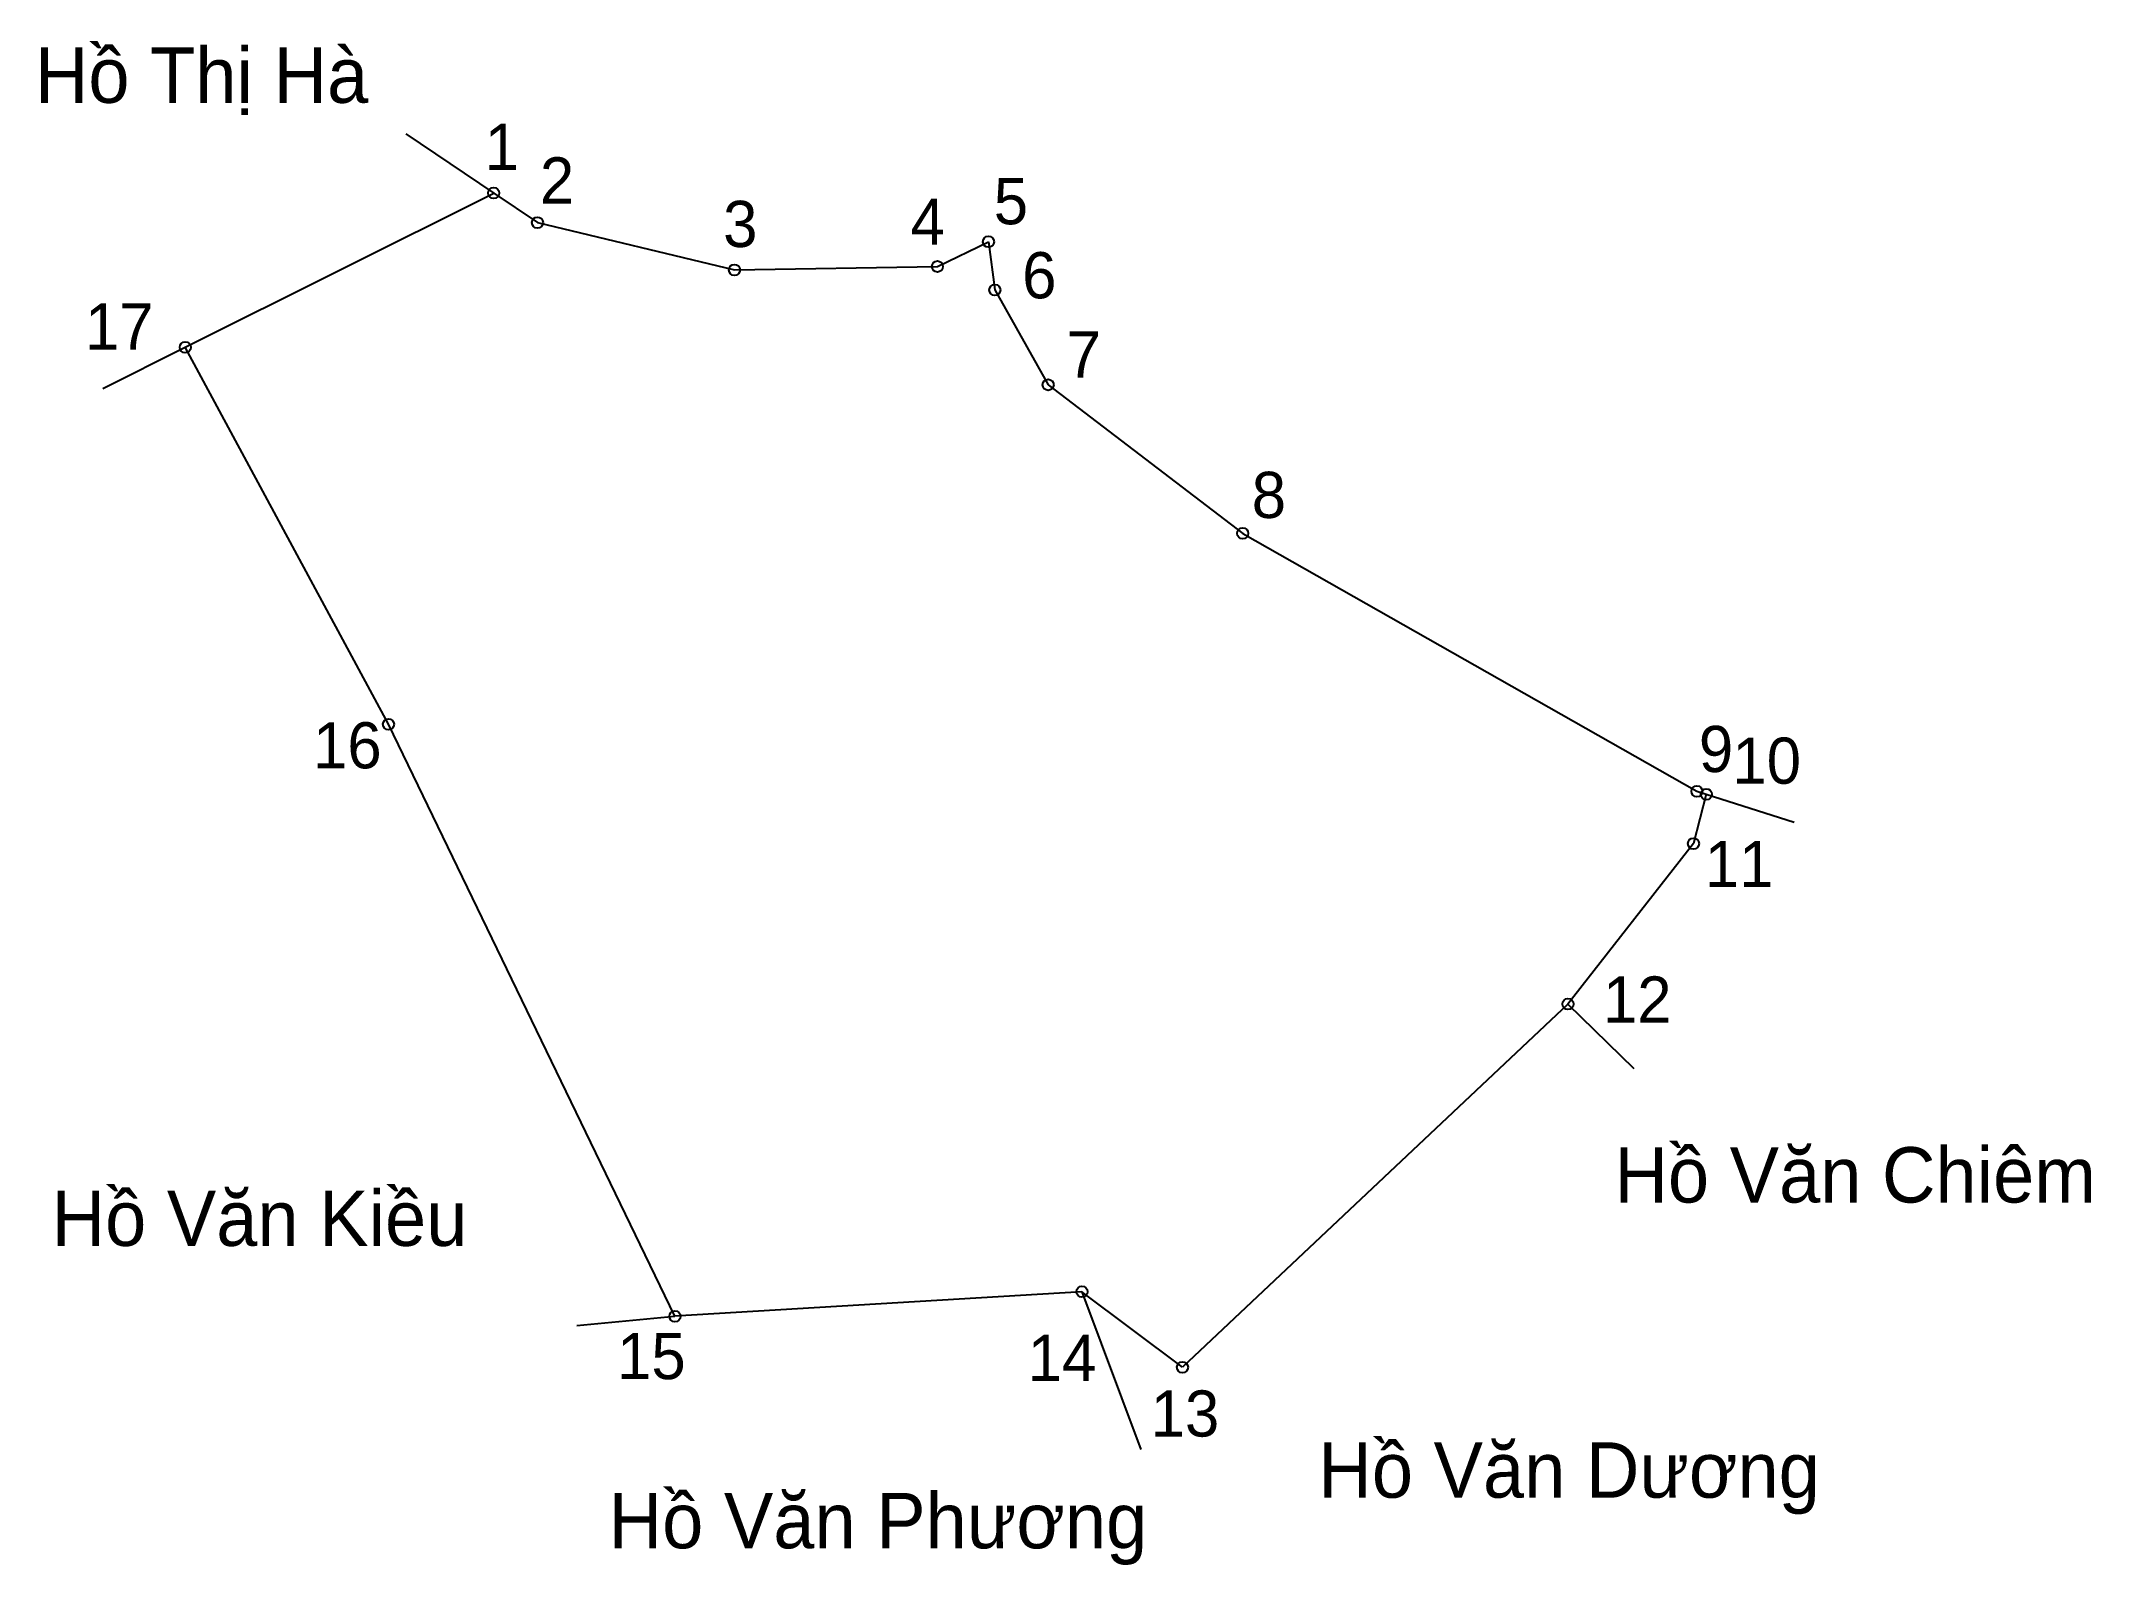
# Model space of a CAD drawing. Extents: x 547537 to 547682, y 1820932 to 1821039.
import ezdxf

# ---------------------------------------------------------------- set-up
doc = ezdxf.new("R2010")
doc.units = 0
for name, color, linetype in [('CanhThua', 7, 'Continuous'), ('MocDinhThua', 7, 'Continuous'), ('RauThua', 7, 'Continuous'), ('SoHieuDinhThua', 7, 'Continuous'), ('TenChuLanCan', 7, 'Continuous')]:
    doc.layers.add(name, color=color, linetype=linetype)

msp = doc.modelspace()

# ---------------------------------------------------------------- linework, layer by layer
at = {"layer": 'CanhThua'}
for p, q in [((547547.5, 1821017.79), (547569.2, 1821028.64)), ((547569.2, 1821028.64), (547572.28, 1821026.56)), ((547572.28, 1821026.56), (547586.14, 1821023.23)), ((547600.42, 1821023.47), (547604.01, 1821025.21)), ((547604.01, 1821025.21), (547604.46, 1821021.82)), ((547586.14, 1821023.23), (547600.42, 1821023.47)), ((547604.46, 1821021.82), (547608.21, 1821015.15)), ((547561.8, 1820991.27), (547547.5, 1821017.79)), ((547608.21, 1821015.15), (547621.9, 1821004.7)), ((547621.9, 1821004.7), (547653.85, 1820986.56)), ((547581.95, 1820949.63), (547561.8, 1820991.27)), ((547654.51, 1820986.35), (547653.61, 1820982.88)), ((547653.85, 1820986.56), (547654.51, 1820986.35)), ((547653.61, 1820982.88), (547644.78, 1820971.59)), ((547644.78, 1820971.59), (547617.66, 1820946.04)), ((547610.59, 1820951.36), (547581.95, 1820949.63)), ((547617.66, 1820946.04), (547610.59, 1820951.36))]:
    msp.add_line(p, q, dxfattribs=at)
at = {"layer": 'MocDinhThua'}
for centre in [(547569.2, 1821028.64), (547572.28, 1821026.56), (547604.01, 1821025.21), (547586.14, 1821023.23), (547600.42, 1821023.47), (547604.46, 1821021.82), (547547.5, 1821017.79), (547608.21, 1821015.15), (547621.9, 1821004.7), (547561.8, 1820991.27), (547653.85, 1820986.56), (547654.51, 1820986.35), (547653.61, 1820982.88), (547644.78, 1820971.59), (547610.59, 1820951.36), (547581.95, 1820949.63), (547617.66, 1820946.04)]:
    msp.add_circle(centre, 0.39, dxfattribs=at)
at = {"layer": 'RauThua'}
for p, q in [((547563.03, 1821032.81), (547569.2, 1821028.64)), ((547541.71, 1821014.89), (547547.5, 1821017.79)), ((547654.51, 1820986.35), (547660.7, 1820984.38)), ((547644.78, 1820971.59), (547649.41, 1820967.05)), ((547610.59, 1820951.36), (547614.72, 1820940.26)), ((547575.06, 1820948.98), (547581.95, 1820949.63))]:
    msp.add_line(p, q, dxfattribs=at)

# ---------------------------------------------------------------- texts
at = {"layer": 'SoHieuDinhThua'}
for s, height, p in [('1', 3.25, (547568.57, 1821030.26)), ('2', 3.25, (547572.45, 1821027.9)), ('5', 3.25, (547604.38, 1821026.44)), ('3', 3.25, (547585.34, 1821024.84)), ('4', 3.25, (547598.52, 1821025)), ('6', 3.25, (547606.38, 1821021.23)), ('17', 3.246, (547540.44, 1821017.63)), ('7', 3.25, (547609.51, 1821015.65)), ('8', 3.25, (547622.53, 1821005.78)), ('16', 3.246, (547556.49, 1820988.17)), ('9', 3.25, (547653.99, 1820987.91)), ('10', 3.246, (547656.35, 1820987.09)), ('11', 3.246, (547654.41, 1820979.82)), ('12', 3.246, (547647.24, 1820970.29)), ('15', 3.246, (547577.88, 1820945.21)), ('14', 3.246, (547606.77, 1820945.08)), ('13', 3.246, (547615.42, 1820941.17))]:
    msp.add_text(s, height=height, dxfattribs=at).set_placement(p)
at = {"layer": 'TenChuLanCan'}
for s, height, p in [('Hồ Thị Hà', 3.896, (547536.92, 1821034.98)), ('Hồ Văn Chiêm', 3.8955, (547648.05, 1820957.63)), ('Hồ Văn Kiều', 3.8955, (547538.1, 1820954.58)), ('Hồ Văn Dương', 3.8955, (547627.22, 1820936.87)), ('Hồ Văn Phương', 3.8955, (547577.29, 1820933.31))]:
    msp.add_text(s, height=height, dxfattribs=at).set_placement(p)

doc.saveas('drawing.dxf')
